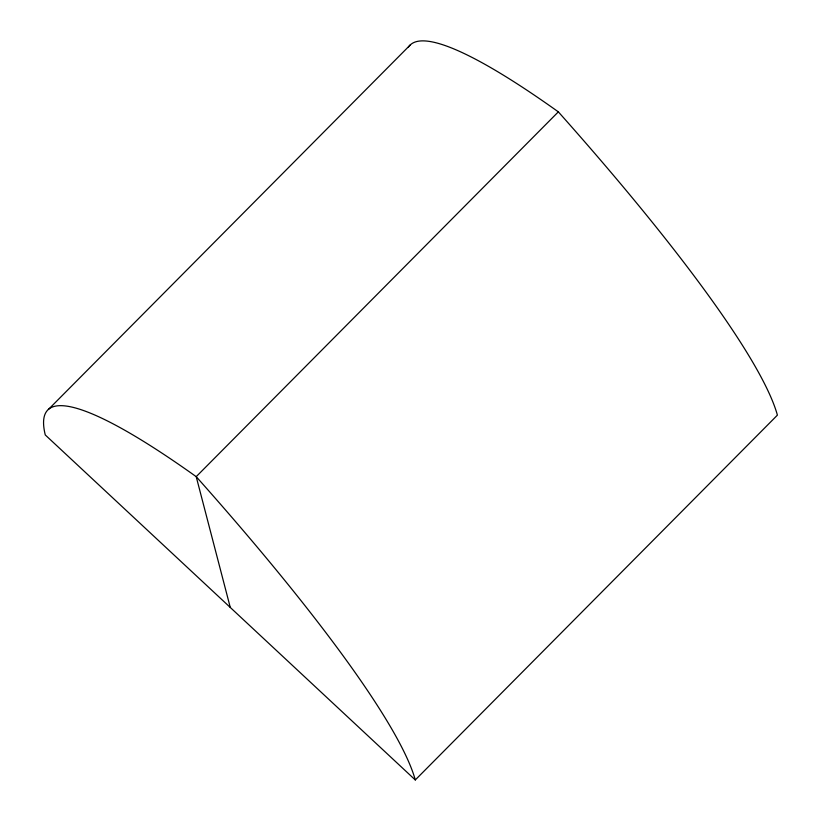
<?xml version="1.0" encoding="UTF-8"?>
<svg xmlns="http://www.w3.org/2000/svg" width="821" height="821" viewBox="0 0 821 821"><rect width="100%" height="100%" fill="white"/><g stroke="black" fill="none" stroke-linecap="round" stroke-linejoin="round"><path stroke-width="1.23" d="M48.398 409.474L410.531 44.683M415.282 779.95A657.334 89.468 44.8 0 0 196.209 476.662A657.334 89.468 44.8 0 0 45.278 434.966L415.282 779.95L777.405 415.149A657.334 89.468 44.8 0 0 558.342 111.861L196.209 476.662L230.28 607.458M408.304 47.279A657.334 89.468 44.8 0 1 558.342 111.861"/></g></svg>
